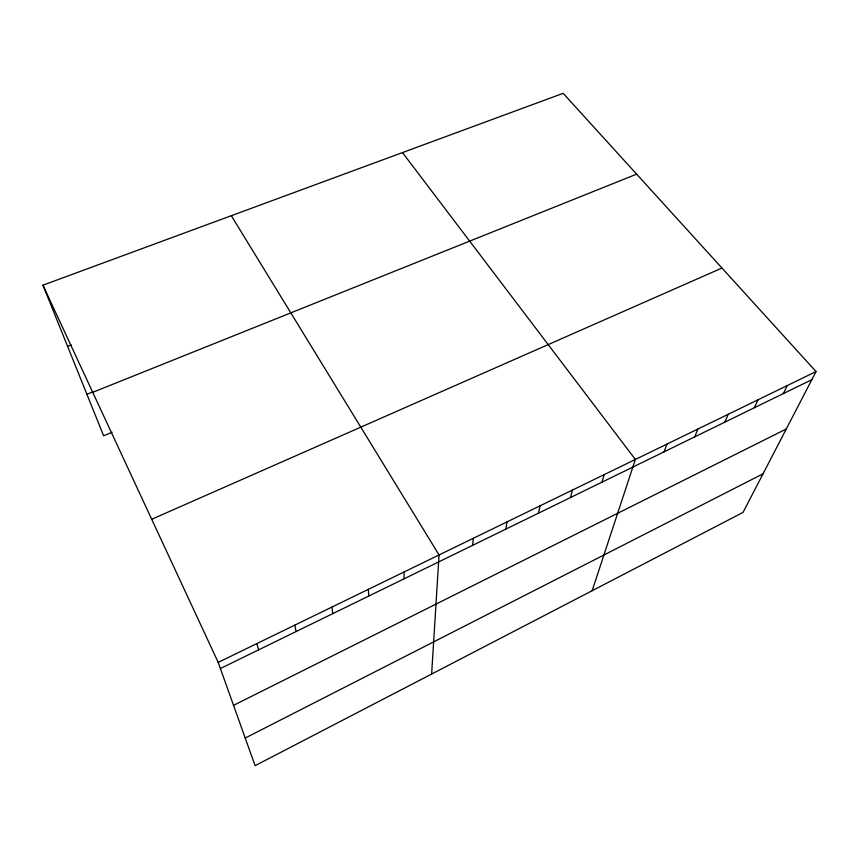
<?xml version="1.0" encoding="UTF-8"?>
<svg xmlns="http://www.w3.org/2000/svg" width="859" height="859" viewBox="0 0 859 859"><rect width="100%" height="100%" fill="white"/><g stroke="black" fill="none" stroke-linecap="round" stroke-linejoin="round"><path stroke-width="1.29" d="M404.02 578.837L404.063 571.976M431.637 674.047L439.046 554.957L231.329 215.706M472.536 545.379L473.352 538.271M505.822 529.123L507.003 521.907M538.475 513.177L540.01 505.844M570.526 497.522L572.395 490.092M601.976 482.157L604.167 474.63M592.162 590.724L635.359 459.458L402.474 152.58M664.082 451.834L666.895 444.114M694.727 436.866L697.841 429.06M724.813 422.166L728.217 414.285M754.352 407.746L758.035 399.789M783.365 393.572L787.306 385.541M816.05 371.56L743.024 512.415L255.091 765.68L218.197 662.396L42.95 285.177L563.171 93.32L816.05 371.56L218.197 662.396M245.223 738.042L763.039 473.803M233.541 705.336L786.264 429.006M220.387 668.527L811.852 379.667M151.699 519.276L721.968 268.04M112.142 432.27L103.628 435.792L42.95 285.177M86.909 394.281L93.083 391.811M92.729 392.338L636.626 174.152M67.593 346.327L71.222 344.921M256.905 643.563L258.602 649.855M294.82 625.127L296.054 631.569M331.961 607.055L332.766 613.637M368.371 589.338L368.747 596.071"/></g></svg>
